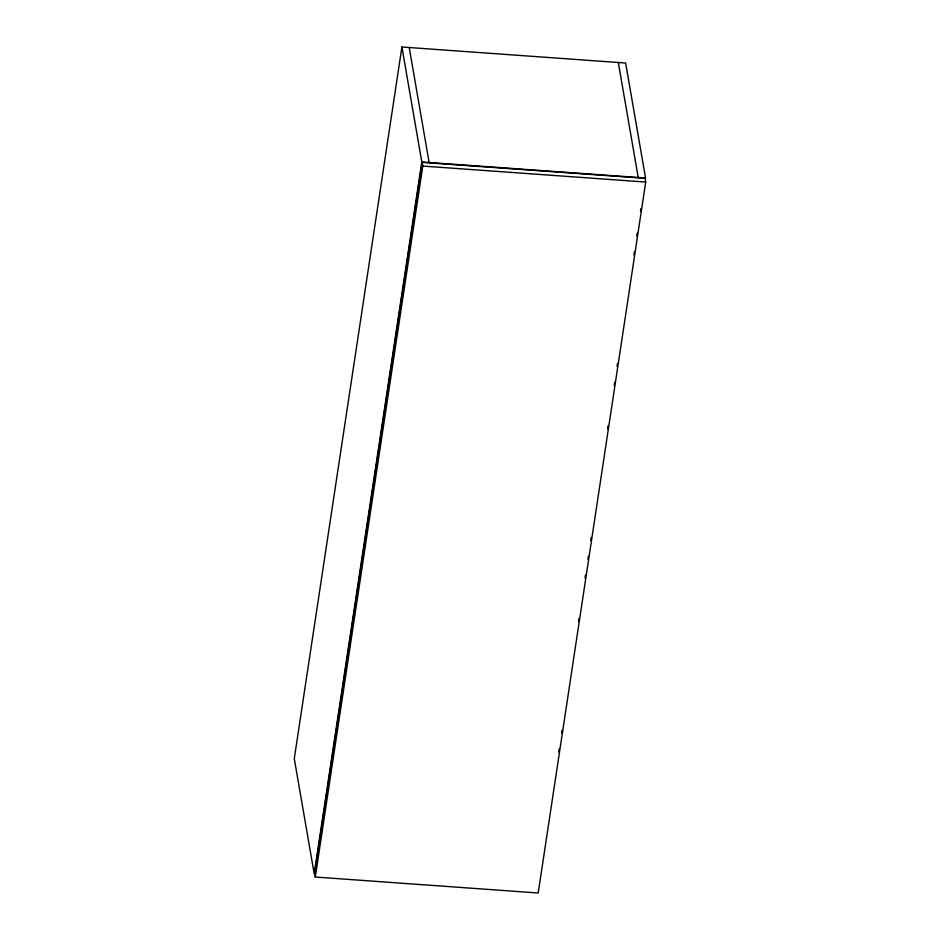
<?xml version="1.0" encoding="UTF-8"?>
<svg xmlns="http://www.w3.org/2000/svg" width="940" height="940" viewBox="0 0 940 940"><rect width="100%" height="100%" fill="white"/><g stroke="black" fill="none" stroke-linecap="round" stroke-linejoin="round"><path stroke-width="1.41" d="M401.909 47L294.279 758.662L314.183 873.671L421.813 161.997L401.909 47L625.641 63.027L645.545 178.024L421.813 161.997M422.166 162.385L314.642 873.342L315.276 877.032L538.197 893L645.721 182.043L645.087 178.341L422.166 162.385L422.8 166.075L315.276 877.032M558.736 751.988L559.183 749.098M561.591 733.153L562.026 730.251M578.464 621.54L578.911 618.649M585.044 578.065L585.479 575.163M587.888 559.218L588.334 556.316M590.743 540.383L591.178 537.48M607.616 428.769L608.062 425.867M614.196 385.294L614.631 382.392M617.051 366.447L617.486 363.545M633.924 254.846L634.359 251.944M636.78 235.999L637.214 233.096M640.504 211.359L640.939 208.457M422.8 166.075L645.721 182.043M618.32 62.498L638.225 177.496M409.229 47.529L429.134 162.526"/></g></svg>
